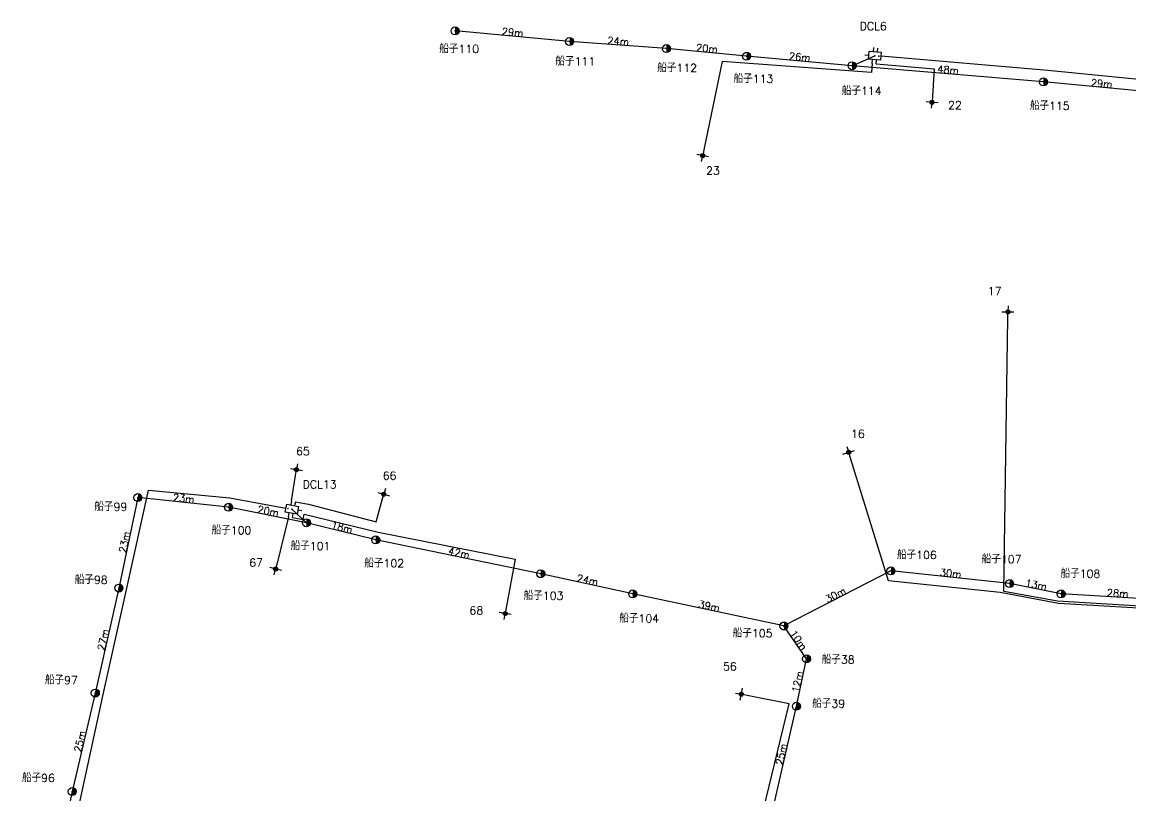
# Model space of a CAD drawing. Extents: x 11718 to 14316, y 5719 to 11395.
# Drawn here: x 12241.3 to 12518.5, y 6756.1 to 6949.5 of the extents above; entities that cross this region are included whole.
import ezdxf
from ezdxf.enums import TextEntityAlignment as Align

# ---------------------------------------------------------------- set-up
doc = ezdxf.new("R2010")
doc.units = 0
doc.header["$MEASUREMENT"] = 0
doc.header["$PDSIZE"] = 0.5
doc.layers.get('0').update_dxf_attribs({"linetype": 'CONTINUOUS'})
for name, color, linetype in [('BUN', 4, 'CONTINUOUS'), ('DROP', 6, 'CONTINUOUS'), ('IN', 7, 'CONTINUOUS'), ('KPLINK', 2, 'CONTINUOUS'), ('MESSEN', 9, 'CONTINUOUS'), ('POLE', 7, 'CONTINUOUS'), ('SPAN', 7, 'CONTINUOUS')]:
    doc.layers.add(name, color=color, linetype=linetype)
doc.styles.get("Standard").update_dxf_attribs({"font": 'txt', "bigfont": 'extfont'})

# ---------------------------------------------------------------- blocks, each defined once
blk = doc.blocks.new('T_CP')
at = {"color": 0, "linetype": 'BYBLOCK', "const_width": 1}
blk.add_lwpolyline([(0, -0.5, 1), (0, 0.5, -24.142235)], format="xyb", dxfattribs=at)
at = {"color": 0, "linetype": 'BYBLOCK'}
blk.add_circle((0, 0), 1, dxfattribs=at)
blk.add_point((0, 0), dxfattribs=at)
for tag, p, height in [('V1', (1.5, 3), 2), ('V2', (1.5, 0.5), 2), ('V3', (1.8, -0.4), 0.2), ('V4', (1.8, -0.73), 0.2), ('V5', (1.8, -1.1), 0.2), ('V6', (1.8, -1.43), 0.2), ('V7', (1.8, -1.77), 0.2), ('V8', (1.8, -2.1), 0.2)]:
    blk.add_attdef(tag, p, '', height=height, dxfattribs=at)
blk = doc.blocks.new('CL_DCL4')
at = {"color": 0, "linetype": 'BYBLOCK'}
for p, q in [((0, 0), (1, 0)), ((2, 2), (2, 1)), ((3, 2), (3, 1)), ((5, 0), (4, 0)), ((2, -2), (2, -1)), ((3, -2), (3, -1))]:
    blk.add_line(p, q, dxfattribs=at)
blk.add_lwpolyline([(1, -1), (1, 1), (4, 1), (4, -1)], close=True, dxfattribs=at)
blk.add_point((2.5, 0), dxfattribs=at)
at = {"layer": 'IN', "color": 0, "linetype": 'BYBLOCK', "const_width": 0.2}
blk.add_lwpolyline([(1.4, 0, 1), (1.6, 0, 1)], format="xyb", close=True, dxfattribs=at)
at = {"color": 0, "linetype": 'BYBLOCK'}
for tag, p, height in [('V1', (4.2, 5.6), 2), ('V2', (4.2, 3), 2), ('V3', (4.2, 1.1), 0.2), ('V4', (4.2, 0.8), 0.2), ('V5', (4.2, 0.5), 0.2), ('V6', (4.2, 0.2), 0.2), ('V7', (4.2, -0.3), 0.2), ('V8', (4.2, -0.6), 0.2)]:
    blk.add_attdef(tag, p, '', height=height, dxfattribs=at)
blk = doc.blocks.new('NODE_ONU1')
at = {"color": 0, "linetype": 'BYBLOCK'}
blk.add_line((0, 0), (1.5, 0), dxfattribs=at)
at = {"color": 0, "linetype": 'BYBLOCK', "const_width": 0.5}
blk.add_lwpolyline([(1.75, 0, 1), (1.25, 0, 1)], format="xyb", close=True, dxfattribs=at)
at = {"color": 0, "linetype": 'BYBLOCK'}
for points in [[(1.5, 1.5), (1.5, -1.5)], [(3, 0), (1.5, 0)]]:
    blk.add_lwpolyline(points, dxfattribs=at)
blk.add_circle((1.5, 0), 0.5, dxfattribs=at)
blk.add_point((1.5, 0), dxfattribs=at)
for tag, p, height in [('V1', (3, 0.3), 2), ('V3', (3, -2.9), 0.2), ('V2', (3, -2.3), 2), ('V4', (3, -3.2), 0.2), ('V5', (3, -3.5), 0.2), ('V6', (3, -3.8), 0.2), ('V7', (3, -4.1), 0.2), ('V8', (3, -4.4), 0.2)]:
    blk.add_attdef(tag, p, '', height=height, dxfattribs=at)

msp = doc.modelspace()

# ---------------------------------------------------------------- linework, layer by layer
at = {"layer": 'BUN'}
for points in [[(12554.03, 6792.38), (12550.26, 6804.43), (12540.51, 6835.03), (12535.78, 6856.16), (12526.86, 6896.02), (12524.3, 6916.89), (12522.11, 6934.99), (12497.7, 6937.42), (12456.96, 6940.91)], [(12293.25, 6737.47), (12268.14, 6742.91), (12253.84, 6745.7), (12256.23, 6756.88), (12261.56, 6781.42), (12267.45, 6808.02), (12272.94, 6832.52), (12293.27, 6830.62), (12306.3, 6828.22)]]:
    msp.add_lwpolyline(points, dxfattribs=at)
at = {"layer": 'DROP'}
for points in [[(12453.8, 6939.17), (12453.67, 6936.93), (12416.31, 6939.68), (12411.74, 6917.61)], [(12454.8, 6939.09), (12469.33, 6937.83), (12468.87, 6931)], [(12552.62, 6790.25), (12548.42, 6802.66), (12529.05, 6802.99), (12500.16, 6804.73), (12486.74, 6807.17), (12487.72, 6875.59)], [(12552.81, 6789.67), (12552.4, 6789.56), (12548.12, 6802.2), (12528.92, 6802.5), (12500.4, 6804.22), (12485.83, 6806.95), (12457.89, 6809.84), (12448.37, 6840.55)], [(12308.63, 6829.82), (12309.65, 6836.18)], [(12309.61, 6829.64), (12312.9, 6829.03), (12329.78, 6824.63), (12331.3, 6830.07)], [(12307.9, 6825.89), (12305.04, 6814.28)], [(12308.89, 6825.71), (12311.56, 6825.16), (12311.83, 6826.54), (12330.28, 6822.04), (12364.52, 6815.24), (12362.33, 6803.14)], [(12394.34, 6718.88), (12394.45, 6719.37), (12417.46, 6714.61), (12421.28, 6730.54), (12427.3, 6755.4), (12433.04, 6779.12), (12422.55, 6781.22)]]:
    msp.add_lwpolyline(points, dxfattribs=at)
at = {"layer": 'KPLINK'}
for p, q in [((12448.78, 6938.64), (12454.47, 6941.12)), ((12312.38, 6824.38), (12308.76, 6827.77))]:
    msp.add_line(p, q, dxfattribs=at)
at = {"layer": 'MESSEN'}
for p, q in [((12378.15, 6944.69), (12349.55, 6947.34)), ((12402.38, 6942.92), (12378.15, 6944.69)), ((12422.42, 6941.03), (12402.38, 6942.92)), ((12448.78, 6938.64), (12422.42, 6941.03)), ((12496.61, 6934.58), (12448.78, 6938.64)), ((12525.58, 6931.84), (12496.61, 6934.58)), ((12270.27, 6830.66), (12265.51, 6808.05)), ((12292.92, 6828.24), (12270.27, 6830.66)), ((12312.38, 6824.38), (12292.92, 6828.24)), ((12329.7, 6820.09), (12312.38, 6824.38)), ((12370.94, 6811.61), (12329.7, 6820.09)), ((12458.49, 6812.32), (12431.75, 6798.56)), ((12488.16, 6809.15), (12458.49, 6812.32)), ((12393.95, 6806.57), (12370.94, 6811.61)), ((12265.51, 6808.05), (12259.61, 6781.78)), ((12431.75, 6798.56), (12393.95, 6806.57)), ((12501.04, 6806.59), (12488.16, 6809.15)), ((12529.19, 6804.92), (12501.04, 6806.59)), ((12437.4, 6790.35), (12431.75, 6798.56)), ((12434.85, 6778.49), (12437.4, 6790.35)), ((12259.61, 6781.78), (12253.84, 6757.17)), ((12429.29, 6754.07), (12434.85, 6778.49)), ((12253.84, 6757.17), (12251.02, 6744.48))]:
    msp.add_line(p, q, dxfattribs=at)

# ---------------------------------------------------------------- block references
at = {"layer": 'BUN'}
ref = msp.add_blockref('CL_DCL4', (12456.96, 6940.91), dxfattribs=dict(at, rotation=175.1031231831227))
ref.add_attrib('V1', 'DCL6', (12450.68, 6947.53), dxfattribs={"layer": '0', "color": 0, "linetype": 'BYBLOCK', "height": 2})
ref = msp.add_blockref('CL_DCL4', (12306.3, 6828.22), dxfattribs=dict(at, rotation=349.5468365000918))
ref.add_attrib('V1', 'DCL13', (12311.44, 6832.96), dxfattribs={"layer": '0', "color": 0, "linetype": 'BYBLOCK', "height": 2})
at = {"layer": 'DROP'}
ref = msp.add_blockref('NODE_ONU1', (12468.87, 6931), dxfattribs=dict(at, rotation=266.1295483107029))
ref.add_attrib('V1', '22', (12472.76, 6927.77), dxfattribs={"layer": '0', "color": 0, "linetype": 'BYBLOCK', "height": 2})
ref = msp.add_blockref('NODE_ONU1', (12411.74, 6917.61), dxfattribs=dict(at, rotation=258.3030438440088))
ref.add_attrib('V1', '23', (12412.27, 6911.41), dxfattribs={"layer": '0', "color": 0, "linetype": 'BYBLOCK', "height": 2})
ref = msp.add_blockref('NODE_ONU1', (12487.72, 6875.59), dxfattribs=dict(at, rotation=89.1820608792443))
ref.add_attrib('V1', '17', (12482.7, 6881.29), dxfattribs={"layer": '0', "color": 0, "linetype": 'BYBLOCK', "height": 2})
ref = msp.add_blockref('NODE_ONU1', (12448.37, 6840.55), dxfattribs=dict(at, rotation=107.227934532333))
ref.add_attrib('V1', '16', (12448.51, 6845.61), dxfattribs={"layer": '0', "color": 0, "linetype": 'BYBLOCK', "height": 2})
ref = msp.add_blockref('NODE_ONU1', (12309.65, 6836.18), dxfattribs=dict(at, rotation=80.91097554448595))
ref.add_attrib('V1', '65', (12309.79, 6841.25), dxfattribs={"layer": '0', "color": 0, "linetype": 'BYBLOCK', "height": 2})
ref = msp.add_blockref('NODE_ONU1', (12331.3, 6830.07), dxfattribs=dict(at, rotation=74.37675674505705))
ref.add_attrib('V1', '66', (12331.44, 6835.14), dxfattribs={"layer": '0', "color": 0, "linetype": 'BYBLOCK', "height": 2})
ref = msp.add_blockref('NODE_ONU1', (12305.04, 6814.28), dxfattribs=dict(at, rotation=256.1273529113196))
ref.add_attrib('V1', '67', (12298.07, 6813.4), dxfattribs={"layer": '0', "color": 0, "linetype": 'BYBLOCK', "height": 2})
ref = msp.add_blockref('NODE_ONU1', (12362.33, 6803.14), dxfattribs=dict(at, rotation=259.7187763268061))
ref.add_attrib('V1', '68', (12353.14, 6801.43), dxfattribs={"layer": '0', "color": 0, "linetype": 'BYBLOCK', "height": 2})
ref = msp.add_blockref('NODE_ONU1', (12422.55, 6781.22), dxfattribs=dict(at, rotation=168.7043669611053))
ref.add_attrib('V1', '56', (12416.51, 6787.46), dxfattribs={"layer": '0', "color": 0, "linetype": 'BYBLOCK', "height": 2})
at = {"layer": 'POLE'}
ref = msp.add_blockref('T_CP', (12349.55, 6947.34), dxfattribs=at)
ref.add_attrib('V1', '船子110', (12345.59, 6941.84), dxfattribs={"layer": '0', "color": 0, "linetype": 'BYBLOCK', "height": 2})
ref = msp.add_blockref('T_CP', (12378.15, 6944.69), dxfattribs=at)
ref.add_attrib('V1', '船子111', (12374.61, 6938.71), dxfattribs={"layer": '0', "color": 0, "linetype": 'BYBLOCK', "height": 2})
ref = msp.add_blockref('T_CP', (12402.38, 6942.92), dxfattribs=at)
ref.add_attrib('V1', '船子112', (12400.08, 6937.08), dxfattribs={"layer": '0', "color": 0, "linetype": 'BYBLOCK', "height": 2})
ref = msp.add_blockref('T_CP', (12422.42, 6941.03), dxfattribs=at)
ref.add_attrib('V1', '船子113', (12419.15, 6934.36), dxfattribs={"layer": '0', "color": 0, "linetype": 'BYBLOCK', "height": 2})
ref = msp.add_blockref('T_CP', (12448.78, 6938.64), dxfattribs=at)
ref.add_attrib('V1', '船子114', (12446.2, 6931.34), dxfattribs={"layer": '0', "color": 0, "linetype": 'BYBLOCK', "height": 2})
ref = msp.add_blockref('T_CP', (12496.61, 6934.58), dxfattribs=at)
ref.add_attrib('V1', '船子115', (12493.23, 6927.61), dxfattribs={"layer": '0', "color": 0, "linetype": 'BYBLOCK', "height": 2})
ref = msp.add_blockref('T_CP', (12270.27, 6830.66), dxfattribs=at)
ref.add_attrib('V1', '船子99', (12259.37, 6827.36), dxfattribs={"layer": '0', "color": 0, "linetype": 'BYBLOCK', "height": 2})
ref = msp.add_blockref('T_CP', (12292.92, 6828.24), dxfattribs=at)
ref.add_attrib('V1', '船子100', (12288.67, 6821.47), dxfattribs={"layer": '0', "color": 0, "linetype": 'BYBLOCK', "height": 2})
ref = msp.add_blockref('T_CP', (12312.38, 6824.38), dxfattribs=at)
ref.add_attrib('V1', '船子101', (12308.42, 6817.56), dxfattribs={"layer": '0', "color": 0, "linetype": 'BYBLOCK', "height": 2})
ref = msp.add_blockref('T_CP', (12329.7, 6820.09), dxfattribs=at)
ref.add_attrib('V1', '船子102', (12326.85, 6813.23), dxfattribs={"layer": '0', "color": 0, "linetype": 'BYBLOCK', "height": 2})
ref = msp.add_blockref('T_CP', (12458.49, 6812.32), dxfattribs=at)
ref.add_attrib('V1', '船子106', (12459.99, 6815.32), dxfattribs={"layer": '0', "color": 0, "linetype": 'BYBLOCK', "height": 2})
ref = msp.add_blockref('T_CP', (12488.16, 6809.15), dxfattribs=at)
ref.add_attrib('V1', '船子107', (12481.19, 6814.25), dxfattribs={"layer": '0', "color": 0, "linetype": 'BYBLOCK', "height": 2})
ref = msp.add_blockref('T_CP', (12370.94, 6811.61), dxfattribs=at)
ref.add_attrib('V1', '船子103', (12366.68, 6805.11), dxfattribs={"layer": '0', "color": 0, "linetype": 'BYBLOCK', "height": 2})
ref = msp.add_blockref('T_CP', (12501.04, 6806.59), dxfattribs=at)
ref.add_attrib('V1', '船子108', (12500.89, 6810.63), dxfattribs={"layer": '0', "color": 0, "linetype": 'BYBLOCK', "height": 2})
ref = msp.add_blockref('T_CP', (12265.51, 6808.05), dxfattribs=at)
ref.add_attrib('V1', '船子98', (12254.47, 6809.1), dxfattribs={"layer": '0', "color": 0, "linetype": 'BYBLOCK', "height": 2})
ref = msp.add_blockref('T_CP', (12393.95, 6806.57), dxfattribs=at)
ref.add_attrib('V1', '船子104', (12390.58, 6799.44), dxfattribs={"layer": '0', "color": 0, "linetype": 'BYBLOCK', "height": 2})
ref = msp.add_blockref('T_CP', (12431.75, 6798.56), dxfattribs=at)
ref.add_attrib('V1', '船子105', (12418.94, 6795.73), dxfattribs={"layer": '0', "color": 0, "linetype": 'BYBLOCK', "height": 2})
ref = msp.add_blockref('T_CP', (12437.4, 6790.35), dxfattribs=at)
ref.add_attrib('V1', '船子38', (12441.18, 6789.15), dxfattribs={"layer": '0', "color": 0, "linetype": 'BYBLOCK', "height": 2})
ref = msp.add_blockref('T_CP', (12259.61, 6781.78), dxfattribs=at)
ref.add_attrib('V1', '船子97', (12247, 6784.02), dxfattribs={"layer": '0', "color": 0, "linetype": 'BYBLOCK', "height": 2})
ref = msp.add_blockref('T_CP', (12434.85, 6778.49), dxfattribs=at)
ref.add_attrib('V1', '船子39', (12438.81, 6778.13), dxfattribs={"layer": '0', "color": 0, "linetype": 'BYBLOCK', "height": 2})
ref = msp.add_blockref('T_CP', (12253.84, 6757.17), dxfattribs=at)
ref.add_attrib('V1', '船子96', (12241.25, 6759.56), dxfattribs={"layer": '0', "color": 0, "linetype": 'BYBLOCK', "height": 2})

# ---------------------------------------------------------------- texts
at = {"layer": 'SPAN'}
for s, rotation, p in [('29m', 355, (12363.94, 6947.01)), ('24m', 356, (12390.33, 6944.8)), ('20m', 355, (12412.49, 6942.97)), ('26m', 355, (12435.69, 6940.83)), ('48m', 355, (12472.78, 6937.61)), ('29m', 355, (12511.19, 6934.21)), ('23m', 354, (12281.7, 6830.44)), ('20m', 349, (12302.84, 6827.29)), ('18m', 346, (12321.28, 6823.21)), ('23m', 78, (12266.91, 6819.56)), ('42m', 348, (12350.53, 6816.83)), ('30m', 354, (12473.43, 6811.73)), ('24m', 348, (12382.66, 6810.06)), ('13m', 349, (12494.79, 6808.85)), ('30m', 27, (12444.66, 6806.33)), ('28m', 357, (12515.17, 6806.75)), ('39m', 348, (12413.06, 6803.54)), ('27m', 77, (12261.58, 6795.13)), ('10m', 305, (12435.4, 6795.02)), ('12m', 78, (12435.15, 6784.63)), ('25m', 77, (12255.75, 6769.7)), ('25m', 77, (12431.1, 6766.5))]:
    msp.add_text(s, height=1.8, rotation=rotation, dxfattribs=at).set_placement(p, align=Align.MIDDLE_CENTER)

doc.saveas('drawing.dxf')
